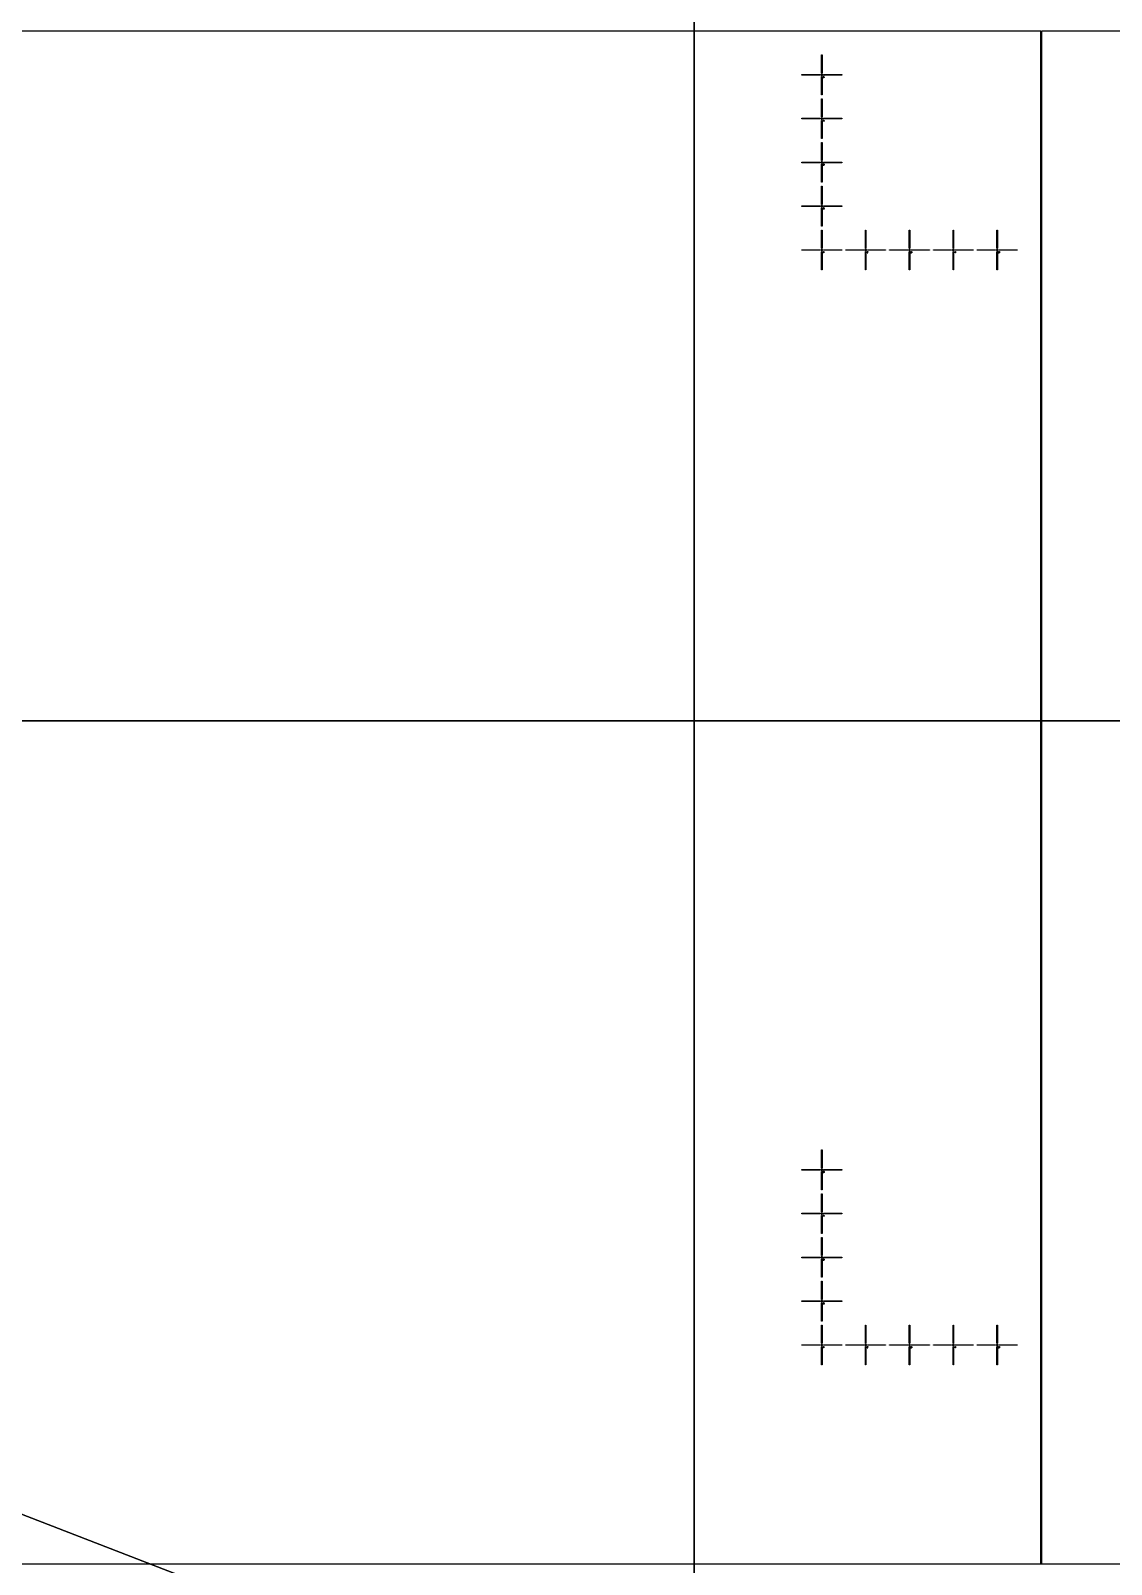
# Model space of a CAD drawing. Extents: x -25400 to 25400, y -24113 to 25400.
# Drawn here: x 9394 to 14325, y -3852 to 3151 of the extents above; entities that cross this region are included whole.
import ezdxf

# ---------------------------------------------------------------- set-up
doc = ezdxf.new("R2010")
doc.units = 0
for name, color, linetype in [('L0D0', 1, 'CONTINUOUS'), ('L1D0', 2, 'CONTINUOUS'), ('L3D0', 3, 'CONTINUOUS')]:
    doc.layers.add(name, color=color, linetype=linetype)

msp = doc.modelspace()

# ---------------------------------------------------------------- linework, layer by layer
at = {"layer": 'L0D0'}
for points in [[(12421.944, 22155.255), (12421.944, -22155.255)], [(12421.944, -22155.255), (12421.944, 22155.255)], [(22900, 0), (0, 0), (21353.614, 8272.434)], [(16923.304, -15427.63), (0, 0), (21353.614, -8272.434)], [(21353.614, -8272.434), (0, 0), (22900, 0)]]:
    msp.add_lwpolyline(points, dxfattribs=at)
at = {"layer": 'L1D0'}
for points in [[(13003.25, 2957.85), (13003.25, 3040.85), (13005.75, 3040.85), (13005.75, 2957.85)], [(12913.5, 2948.6), (12913.5, 2951.1), (12996.5, 2951.1), (12996.5, 2948.6)], [(13004.3, 2944.85), (13004.3, 2949.65), (12999.5, 2949.65), (12999.5, 2950.05), (13004.3, 2950.05), (13004.3, 2954.85), (13004.7, 2954.85), (13004.7, 2950.05), (13009.5, 2950.05), (13009.5, 2949.65), (13004.7, 2949.65), (13004.7, 2944.85)], [(13003.25, 2858.85), (13003.25, 2941.85), (13005.75, 2941.85), (13005.75, 2858.85)], [(13010.5, 2939.294), (13010.5, 2942.85), (13014.944, 2942.85), (13014.944, 2941.961), (13011.389, 2941.961), (13011.389, 2940.183), (13014.056, 2940.183), (13014.056, 2939.294)], [(13012.5, 2948.6), (13012.5, 2951.1), (13095.5, 2951.1), (13095.5, 2948.6)], [(13010.5, 2936.628), (13010.5, 2937.517), (13014.056, 2937.517), (13014.056, 2936.628)], [(13014.056, 2937.517), (13014.056, 2939.294), (13014.944, 2939.294), (13014.944, 2937.517)], [(13003.25, 2757.85), (13003.25, 2840.85), (13005.75, 2840.85), (13005.75, 2757.85)], [(12913.5, 2748.6), (12913.5, 2751.1), (12996.5, 2751.1), (12996.5, 2748.6)], [(13004.3, 2744.85), (13004.3, 2749.65), (12999.5, 2749.65), (12999.5, 2750.05), (13004.3, 2750.05), (13004.3, 2754.85), (13004.7, 2754.85), (13004.7, 2750.05), (13009.5, 2750.05), (13009.5, 2749.65), (13004.7, 2749.65), (13004.7, 2744.85)], [(13003.25, 2658.85), (13003.25, 2741.85), (13005.75, 2741.85), (13005.75, 2658.85)], [(13013.167, 2736.628), (13013.167, 2738.406), (13010.5, 2738.406), (13010.5, 2740.183), (13011.389, 2740.183), (13011.389, 2739.294), (13013.167, 2739.294), (13013.167, 2741.961), (13012.278, 2741.961), (13012.278, 2742.85), (13014.056, 2742.85), (13014.056, 2739.294), (13014.944, 2739.294), (13014.944, 2738.406), (13014.056, 2738.406), (13014.056, 2736.628)], [(13011.389, 2740.183), (13011.389, 2741.961), (13012.278, 2741.961), (13012.278, 2740.183)], [(13012.5, 2748.6), (13012.5, 2751.1), (13095.5, 2751.1), (13095.5, 2748.6)], [(13003.25, 2557.85), (13003.25, 2640.85), (13005.75, 2640.85), (13005.75, 2557.85)], [(12913.5, 2548.6), (12913.5, 2551.1), (12996.5, 2551.1), (12996.5, 2548.6)], [(13004.3, 2544.85), (13004.3, 2549.65), (12999.5, 2549.65), (12999.5, 2550.05), (13004.3, 2550.05), (13004.3, 2554.85), (13004.7, 2554.85), (13004.7, 2550.05), (13009.5, 2550.05), (13009.5, 2549.65), (13004.7, 2549.65), (13004.7, 2544.85)], [(13003.25, 2458.85), (13003.25, 2541.85), (13005.75, 2541.85), (13005.75, 2458.85)], [(13010.5, 2541.961), (13010.5, 2542.85), (13014.056, 2542.85), (13014.056, 2541.961)], [(13010.5, 2536.628), (13010.5, 2537.517), (13014.056, 2537.517), (13014.056, 2536.628)], [(13011.389, 2539.294), (13011.389, 2540.183), (13014.056, 2540.183), (13014.056, 2539.294)], [(13012.5, 2548.6), (13012.5, 2551.1), (13095.5, 2551.1), (13095.5, 2548.6)], [(13014.056, 2540.183), (13014.056, 2541.961), (13014.944, 2541.961), (13014.944, 2540.183)], [(13014.056, 2537.517), (13014.056, 2539.294), (13014.944, 2539.294), (13014.944, 2537.517)], [(13003.25, 2357.85), (13003.25, 2440.85), (13005.75, 2440.85), (13005.75, 2357.85)], [(12913.5, 2348.6), (12913.5, 2351.1), (12996.5, 2351.1), (12996.5, 2348.6)], [(13004.3, 2344.85), (13004.3, 2349.65), (12999.5, 2349.65), (12999.5, 2350.05), (13004.3, 2350.05), (13004.3, 2354.85), (13004.7, 2354.85), (13004.7, 2350.05), (13009.5, 2350.05), (13009.5, 2349.65), (13004.7, 2349.65), (13004.7, 2344.85)], [(13003.25, 2258.85), (13003.25, 2341.85), (13005.75, 2341.85), (13005.75, 2258.85)], [(13010.5, 2341.072), (13010.5, 2341.961), (13011.389, 2341.961), (13011.389, 2341.072)], [(13010.5, 2336.628), (13010.5, 2338.406), (13011.389, 2338.406), (13011.389, 2337.517), (13014.944, 2337.517), (13014.944, 2336.628)], [(13011.389, 2341.961), (13011.389, 2342.85), (13014.056, 2342.85), (13014.056, 2341.961)], [(13011.389, 2338.406), (13011.389, 2339.294), (13013.167, 2339.294), (13013.167, 2338.406)], [(13012.5, 2348.6), (13012.5, 2351.1), (13095.5, 2351.1), (13095.5, 2348.6)], [(13013.167, 2339.294), (13013.167, 2340.183), (13014.056, 2340.183), (13014.056, 2339.294)], [(13014.056, 2340.183), (13014.056, 2341.961), (13014.944, 2341.961), (13014.944, 2340.183)], [(13003.25, 2157.85), (13003.25, 2240.85), (13005.75, 2240.85), (13005.75, 2157.85)], [(13203.25, 2157.85), (13203.25, 2240.85), (13205.75, 2240.85), (13205.75, 2157.85)], [(13403.25, 2157.85), (13403.25, 2240.85), (13405.75, 2240.85), (13405.75, 2157.85)], [(13603.25, 2157.85), (13603.25, 2240.85), (13605.75, 2240.85), (13605.75, 2157.85)], [(13803.25, 2157.85), (13803.25, 2240.85), (13805.75, 2240.85), (13805.75, 2157.85)], [(12913.5, 2148.6), (12913.5, 2151.1), (12996.5, 2151.1), (12996.5, 2148.6)], [(13004.3, 2144.85), (13004.3, 2149.65), (12999.5, 2149.65), (12999.5, 2150.05), (13004.3, 2150.05), (13004.3, 2154.85), (13004.7, 2154.85), (13004.7, 2150.05), (13009.5, 2150.05), (13009.5, 2149.65), (13004.7, 2149.65), (13004.7, 2144.85)], [(13003.25, 2058.85), (13003.25, 2141.85), (13005.75, 2141.85), (13005.75, 2058.85)], [(13011.389, 2136.628), (13011.389, 2137.517), (13012.278, 2137.517), (13012.278, 2141.072), (13011.389, 2141.072), (13011.389, 2141.961), (13012.278, 2141.961), (13012.278, 2142.85), (13013.167, 2142.85), (13013.167, 2137.517), (13014.056, 2137.517), (13014.056, 2136.628)], [(13012.5, 2148.6), (13012.5, 2151.1), (13095.5, 2151.1), (13095.5, 2148.6)], [(13113.5, 2148.6), (13113.5, 2151.1), (13196.5, 2151.1), (13196.5, 2148.6)], [(13204.3, 2144.85), (13204.3, 2149.65), (13199.5, 2149.65), (13199.5, 2150.05), (13204.3, 2150.05), (13204.3, 2154.85), (13204.7, 2154.85), (13204.7, 2150.05), (13209.5, 2150.05), (13209.5, 2149.65), (13204.7, 2149.65), (13204.7, 2144.85)], [(13203.25, 2058.85), (13203.25, 2141.85), (13205.75, 2141.85), (13205.75, 2058.85)], [(13210.5, 2141.072), (13210.5, 2141.961), (13211.389, 2141.961), (13211.389, 2141.072)], [(13210.5, 2136.628), (13210.5, 2138.406), (13211.389, 2138.406), (13211.389, 2137.517), (13214.944, 2137.517), (13214.944, 2136.628)], [(13211.389, 2141.961), (13211.389, 2142.85), (13214.056, 2142.85), (13214.056, 2141.961)], [(13211.389, 2138.406), (13211.389, 2139.294), (13213.167, 2139.294), (13213.167, 2138.406)], [(13212.5, 2148.6), (13212.5, 2151.1), (13295.5, 2151.1), (13295.5, 2148.6)], [(13213.167, 2139.294), (13213.167, 2140.183), (13214.056, 2140.183), (13214.056, 2139.294)], [(13214.056, 2140.183), (13214.056, 2141.961), (13214.944, 2141.961), (13214.944, 2140.183)], [(13313.5, 2148.6), (13313.5, 2151.1), (13396.5, 2151.1), (13396.5, 2148.6)], [(13404.3, 2144.85), (13404.3, 2149.65), (13399.5, 2149.65), (13399.5, 2150.05), (13404.3, 2150.05), (13404.3, 2154.85), (13404.7, 2154.85), (13404.7, 2150.05), (13409.5, 2150.05), (13409.5, 2149.65), (13404.7, 2149.65), (13404.7, 2144.85)], [(13403.25, 2058.85), (13403.25, 2141.85), (13405.75, 2141.85), (13405.75, 2058.85)], [(13410.5, 2141.961), (13410.5, 2142.85), (13414.056, 2142.85), (13414.056, 2141.961)], [(13410.5, 2136.628), (13410.5, 2137.517), (13414.056, 2137.517), (13414.056, 2136.628)], [(13411.389, 2139.294), (13411.389, 2140.183), (13414.056, 2140.183), (13414.056, 2139.294)], [(13412.5, 2148.6), (13412.5, 2151.1), (13495.5, 2151.1), (13495.5, 2148.6)], [(13414.056, 2140.183), (13414.056, 2141.961), (13414.944, 2141.961), (13414.944, 2140.183)], [(13414.056, 2137.517), (13414.056, 2139.294), (13414.944, 2139.294), (13414.944, 2137.517)], [(13513.5, 2148.6), (13513.5, 2151.1), (13596.5, 2151.1), (13596.5, 2148.6)], [(13604.3, 2144.85), (13604.3, 2149.65), (13599.5, 2149.65), (13599.5, 2150.05), (13604.3, 2150.05), (13604.3, 2154.85), (13604.7, 2154.85), (13604.7, 2150.05), (13609.5, 2150.05), (13609.5, 2149.65), (13604.7, 2149.65), (13604.7, 2144.85)], [(13603.25, 2058.85), (13603.25, 2141.85), (13605.75, 2141.85), (13605.75, 2058.85)], [(13613.167, 2136.628), (13613.167, 2138.406), (13610.5, 2138.406), (13610.5, 2140.183), (13611.389, 2140.183), (13611.389, 2139.294), (13613.167, 2139.294), (13613.167, 2141.961), (13612.278, 2141.961), (13612.278, 2142.85), (13614.056, 2142.85), (13614.056, 2139.294), (13614.944, 2139.294), (13614.944, 2138.406), (13614.056, 2138.406), (13614.056, 2136.628)], [(13611.389, 2140.183), (13611.389, 2141.961), (13612.278, 2141.961), (13612.278, 2140.183)], [(13612.5, 2148.6), (13612.5, 2151.1), (13695.5, 2151.1), (13695.5, 2148.6)], [(13713.5, 2148.6), (13713.5, 2151.1), (13796.5, 2151.1), (13796.5, 2148.6)], [(13804.3, 2144.85), (13804.3, 2149.65), (13799.5, 2149.65), (13799.5, 2150.05), (13804.3, 2150.05), (13804.3, 2154.85), (13804.7, 2154.85), (13804.7, 2150.05), (13809.5, 2150.05), (13809.5, 2149.65), (13804.7, 2149.65), (13804.7, 2144.85)], [(13803.25, 2058.85), (13803.25, 2141.85), (13805.75, 2141.85), (13805.75, 2058.85)], [(13810.5, 2139.294), (13810.5, 2142.85), (13814.944, 2142.85), (13814.944, 2141.961), (13811.389, 2141.961), (13811.389, 2140.183), (13814.056, 2140.183), (13814.056, 2139.294)], [(13810.5, 2136.628), (13810.5, 2137.517), (13814.056, 2137.517), (13814.056, 2136.628)], [(13812.5, 2148.6), (13812.5, 2151.1), (13895.5, 2151.1), (13895.5, 2148.6)], [(13814.056, 2137.517), (13814.056, 2139.294), (13814.944, 2139.294), (13814.944, 2137.517)], [(13003.25, -2042.15), (13003.25, -1959.15), (13005.75, -1959.15), (13005.75, -2042.15)], [(12913.5, -2051.4), (12913.5, -2048.9), (12996.5, -2048.9), (12996.5, -2051.4)], [(13004.3, -2055.15), (13004.3, -2050.35), (12999.5, -2050.35), (12999.5, -2049.95), (13004.3, -2049.95), (13004.3, -2045.15), (13004.7, -2045.15), (13004.7, -2049.95), (13009.5, -2049.95), (13009.5, -2050.35), (13004.7, -2050.35), (13004.7, -2055.15)], [(13003.25, -2141.15), (13003.25, -2058.15), (13005.75, -2058.15), (13005.75, -2141.15)], [(13010.5, -2060.706), (13010.5, -2057.15), (13014.944, -2057.15), (13014.944, -2058.039), (13011.389, -2058.039), (13011.389, -2059.817), (13014.056, -2059.817), (13014.056, -2060.706)], [(13010.5, -2063.372), (13010.5, -2062.483), (13014.056, -2062.483), (13014.056, -2063.372)], [(13012.5, -2051.4), (13012.5, -2048.9), (13095.5, -2048.9), (13095.5, -2051.4)], [(13014.056, -2062.483), (13014.056, -2060.706), (13014.944, -2060.706), (13014.944, -2062.483)], [(13003.25, -2242.15), (13003.25, -2159.15), (13005.75, -2159.15), (13005.75, -2242.15)], [(12913.5, -2251.4), (12913.5, -2248.9), (12996.5, -2248.9), (12996.5, -2251.4)], [(13004.3, -2255.15), (13004.3, -2250.35), (12999.5, -2250.35), (12999.5, -2249.95), (13004.3, -2249.95), (13004.3, -2245.15), (13004.7, -2245.15), (13004.7, -2249.95), (13009.5, -2249.95), (13009.5, -2250.35), (13004.7, -2250.35), (13004.7, -2255.15)], [(13003.25, -2341.15), (13003.25, -2258.15), (13005.75, -2258.15), (13005.75, -2341.15)], [(13013.167, -2263.372), (13013.167, -2261.594), (13010.5, -2261.594), (13010.5, -2259.817), (13011.389, -2259.817), (13011.389, -2260.706), (13013.167, -2260.706), (13013.167, -2258.039), (13012.278, -2258.039), (13012.278, -2257.15), (13014.056, -2257.15), (13014.056, -2260.706), (13014.944, -2260.706), (13014.944, -2261.594), (13014.056, -2261.594), (13014.056, -2263.372)], [(13011.389, -2259.817), (13011.389, -2258.039), (13012.278, -2258.039), (13012.278, -2259.817)], [(13012.5, -2251.4), (13012.5, -2248.9), (13095.5, -2248.9), (13095.5, -2251.4)], [(13003.25, -2442.15), (13003.25, -2359.15), (13005.75, -2359.15), (13005.75, -2442.15)], [(12913.5, -2451.4), (12913.5, -2448.9), (12996.5, -2448.9), (12996.5, -2451.4)], [(13004.3, -2455.15), (13004.3, -2450.35), (12999.5, -2450.35), (12999.5, -2449.95), (13004.3, -2449.95), (13004.3, -2445.15), (13004.7, -2445.15), (13004.7, -2449.95), (13009.5, -2449.95), (13009.5, -2450.35), (13004.7, -2450.35), (13004.7, -2455.15)], [(13012.5, -2451.4), (13012.5, -2448.9), (13095.5, -2448.9), (13095.5, -2451.4)], [(13003.25, -2541.15), (13003.25, -2458.15), (13005.75, -2458.15), (13005.75, -2541.15)], [(13010.5, -2458.039), (13010.5, -2457.15), (13014.056, -2457.15), (13014.056, -2458.039)], [(13010.5, -2463.372), (13010.5, -2462.483), (13014.056, -2462.483), (13014.056, -2463.372)], [(13011.389, -2460.706), (13011.389, -2459.817), (13014.056, -2459.817), (13014.056, -2460.706)], [(13014.056, -2459.817), (13014.056, -2458.039), (13014.944, -2458.039), (13014.944, -2459.817)], [(13014.056, -2462.483), (13014.056, -2460.706), (13014.944, -2460.706), (13014.944, -2462.483)], [(13003.25, -2642.15), (13003.25, -2559.15), (13005.75, -2559.15), (13005.75, -2642.15)], [(12913.5, -2651.4), (12913.5, -2648.9), (12996.5, -2648.9), (12996.5, -2651.4)], [(13004.3, -2655.15), (13004.3, -2650.35), (12999.5, -2650.35), (12999.5, -2649.95), (13004.3, -2649.95), (13004.3, -2645.15), (13004.7, -2645.15), (13004.7, -2649.95), (13009.5, -2649.95), (13009.5, -2650.35), (13004.7, -2650.35), (13004.7, -2655.15)], [(13003.25, -2741.15), (13003.25, -2658.15), (13005.75, -2658.15), (13005.75, -2741.15)], [(13010.5, -2658.928), (13010.5, -2658.039), (13011.389, -2658.039), (13011.389, -2658.928)], [(13011.389, -2658.039), (13011.389, -2657.15), (13014.056, -2657.15), (13014.056, -2658.039)], [(13011.389, -2661.594), (13011.389, -2660.706), (13013.167, -2660.706), (13013.167, -2661.594)], [(13012.5, -2651.4), (13012.5, -2648.9), (13095.5, -2648.9), (13095.5, -2651.4)], [(13013.167, -2660.706), (13013.167, -2659.817), (13014.056, -2659.817), (13014.056, -2660.706)], [(13014.056, -2659.817), (13014.056, -2658.039), (13014.944, -2658.039), (13014.944, -2659.817)], [(13010.5, -2663.372), (13010.5, -2661.594), (13011.389, -2661.594), (13011.389, -2662.483), (13014.944, -2662.483), (13014.944, -2663.372)], [(13003.25, -2842.15), (13003.25, -2759.15), (13005.75, -2759.15), (13005.75, -2842.15)], [(13203.25, -2842.15), (13203.25, -2759.15), (13205.75, -2759.15), (13205.75, -2842.15)], [(13403.25, -2842.15), (13403.25, -2759.15), (13405.75, -2759.15), (13405.75, -2842.15)], [(13603.25, -2842.15), (13603.25, -2759.15), (13605.75, -2759.15), (13605.75, -2842.15)], [(13803.25, -2842.15), (13803.25, -2759.15), (13805.75, -2759.15), (13805.75, -2842.15)], [(12913.5, -2851.4), (12913.5, -2848.9), (12996.5, -2848.9), (12996.5, -2851.4)], [(13004.3, -2855.15), (13004.3, -2850.35), (12999.5, -2850.35), (12999.5, -2849.95), (13004.3, -2849.95), (13004.3, -2845.15), (13004.7, -2845.15), (13004.7, -2849.95), (13009.5, -2849.95), (13009.5, -2850.35), (13004.7, -2850.35), (13004.7, -2855.15)], [(13003.25, -2941.15), (13003.25, -2858.15), (13005.75, -2858.15), (13005.75, -2941.15)], [(13011.389, -2863.372), (13011.389, -2862.483), (13012.278, -2862.483), (13012.278, -2858.928), (13011.389, -2858.928), (13011.389, -2858.039), (13012.278, -2858.039), (13012.278, -2857.15), (13013.167, -2857.15), (13013.167, -2862.483), (13014.056, -2862.483), (13014.056, -2863.372)], [(13012.5, -2851.4), (13012.5, -2848.9), (13095.5, -2848.9), (13095.5, -2851.4)], [(13113.5, -2851.4), (13113.5, -2848.9), (13196.5, -2848.9), (13196.5, -2851.4)], [(13204.3, -2855.15), (13204.3, -2850.35), (13199.5, -2850.35), (13199.5, -2849.95), (13204.3, -2849.95), (13204.3, -2845.15), (13204.7, -2845.15), (13204.7, -2849.95), (13209.5, -2849.95), (13209.5, -2850.35), (13204.7, -2850.35), (13204.7, -2855.15)], [(13203.25, -2941.15), (13203.25, -2858.15), (13205.75, -2858.15), (13205.75, -2941.15)], [(13210.5, -2858.928), (13210.5, -2858.039), (13211.389, -2858.039), (13211.389, -2858.928)], [(13210.5, -2863.372), (13210.5, -2861.594), (13211.389, -2861.594), (13211.389, -2862.483), (13214.944, -2862.483), (13214.944, -2863.372)], [(13211.389, -2858.039), (13211.389, -2857.15), (13214.056, -2857.15), (13214.056, -2858.039)], [(13211.389, -2861.594), (13211.389, -2860.706), (13213.167, -2860.706), (13213.167, -2861.594)], [(13212.5, -2851.4), (13212.5, -2848.9), (13295.5, -2848.9), (13295.5, -2851.4)], [(13213.167, -2860.706), (13213.167, -2859.817), (13214.056, -2859.817), (13214.056, -2860.706)], [(13214.056, -2859.817), (13214.056, -2858.039), (13214.944, -2858.039), (13214.944, -2859.817)], [(13313.5, -2851.4), (13313.5, -2848.9), (13396.5, -2848.9), (13396.5, -2851.4)], [(13404.3, -2855.15), (13404.3, -2850.35), (13399.5, -2850.35), (13399.5, -2849.95), (13404.3, -2849.95), (13404.3, -2845.15), (13404.7, -2845.15), (13404.7, -2849.95), (13409.5, -2849.95), (13409.5, -2850.35), (13404.7, -2850.35), (13404.7, -2855.15)], [(13403.25, -2941.15), (13403.25, -2858.15), (13405.75, -2858.15), (13405.75, -2941.15)], [(13410.5, -2858.039), (13410.5, -2857.15), (13414.056, -2857.15), (13414.056, -2858.039)], [(13410.5, -2863.372), (13410.5, -2862.483), (13414.056, -2862.483), (13414.056, -2863.372)], [(13411.389, -2860.706), (13411.389, -2859.817), (13414.056, -2859.817), (13414.056, -2860.706)], [(13412.5, -2851.4), (13412.5, -2848.9), (13495.5, -2848.9), (13495.5, -2851.4)], [(13414.056, -2859.817), (13414.056, -2858.039), (13414.944, -2858.039), (13414.944, -2859.817)], [(13414.056, -2862.483), (13414.056, -2860.706), (13414.944, -2860.706), (13414.944, -2862.483)], [(13513.5, -2851.4), (13513.5, -2848.9), (13596.5, -2848.9), (13596.5, -2851.4)], [(13604.3, -2855.15), (13604.3, -2850.35), (13599.5, -2850.35), (13599.5, -2849.95), (13604.3, -2849.95), (13604.3, -2845.15), (13604.7, -2845.15), (13604.7, -2849.95), (13609.5, -2849.95), (13609.5, -2850.35), (13604.7, -2850.35), (13604.7, -2855.15)], [(13603.25, -2941.15), (13603.25, -2858.15), (13605.75, -2858.15), (13605.75, -2941.15)], [(13613.167, -2863.372), (13613.167, -2861.594), (13610.5, -2861.594), (13610.5, -2859.817), (13611.389, -2859.817), (13611.389, -2860.706), (13613.167, -2860.706), (13613.167, -2858.039), (13612.278, -2858.039), (13612.278, -2857.15), (13614.056, -2857.15), (13614.056, -2860.706), (13614.944, -2860.706), (13614.944, -2861.594), (13614.056, -2861.594), (13614.056, -2863.372)], [(13611.389, -2859.817), (13611.389, -2858.039), (13612.278, -2858.039), (13612.278, -2859.817)], [(13612.5, -2851.4), (13612.5, -2848.9), (13695.5, -2848.9), (13695.5, -2851.4)], [(13713.5, -2851.4), (13713.5, -2848.9), (13796.5, -2848.9), (13796.5, -2851.4)], [(13804.3, -2855.15), (13804.3, -2850.35), (13799.5, -2850.35), (13799.5, -2849.95), (13804.3, -2849.95), (13804.3, -2845.15), (13804.7, -2845.15), (13804.7, -2849.95), (13809.5, -2849.95), (13809.5, -2850.35), (13804.7, -2850.35), (13804.7, -2855.15)], [(13803.25, -2941.15), (13803.25, -2858.15), (13805.75, -2858.15), (13805.75, -2941.15)], [(13810.5, -2860.706), (13810.5, -2857.15), (13814.944, -2857.15), (13814.944, -2858.039), (13811.389, -2858.039), (13811.389, -2859.817), (13814.056, -2859.817), (13814.056, -2860.706)], [(13810.5, -2863.372), (13810.5, -2862.483), (13814.056, -2862.483), (13814.056, -2863.372)], [(13812.5, -2851.4), (13812.5, -2848.9), (13895.5, -2848.9), (13895.5, -2851.4)], [(13814.056, -2862.483), (13814.056, -2860.706), (13814.944, -2860.706), (13814.944, -2862.483)]]:
    msp.add_lwpolyline(points, close=True, dxfattribs=at)
at = {"layer": 'L3D0'}
msp.add_lwpolyline([(-7001.5, -3850.15), (-1.5, -3850.15), (1.5, -3850.15), (7001.5, -3850.15), (7004.5, -3850.15), (14004.5, -3850.15), (14007.5, -3850.15), (21007.5, -3850.15), (21007.5, 3149.85), (14007.5, 3149.85), (14007.5, -3850.15), (14004.5, -3850.15), (14004.5, 3149.85), (7004.5, 3149.85), (7004.5, -3850.15), (7001.5, -3850.15), (7001.5, 3149.85), (1.5, 3149.85), (1.5, -3850.15), (-1.5, -3850.15), (-1.5, 3149.85), (-7001.5, 3149.85)], dxfattribs=at)

doc.saveas('drawing.dxf')
